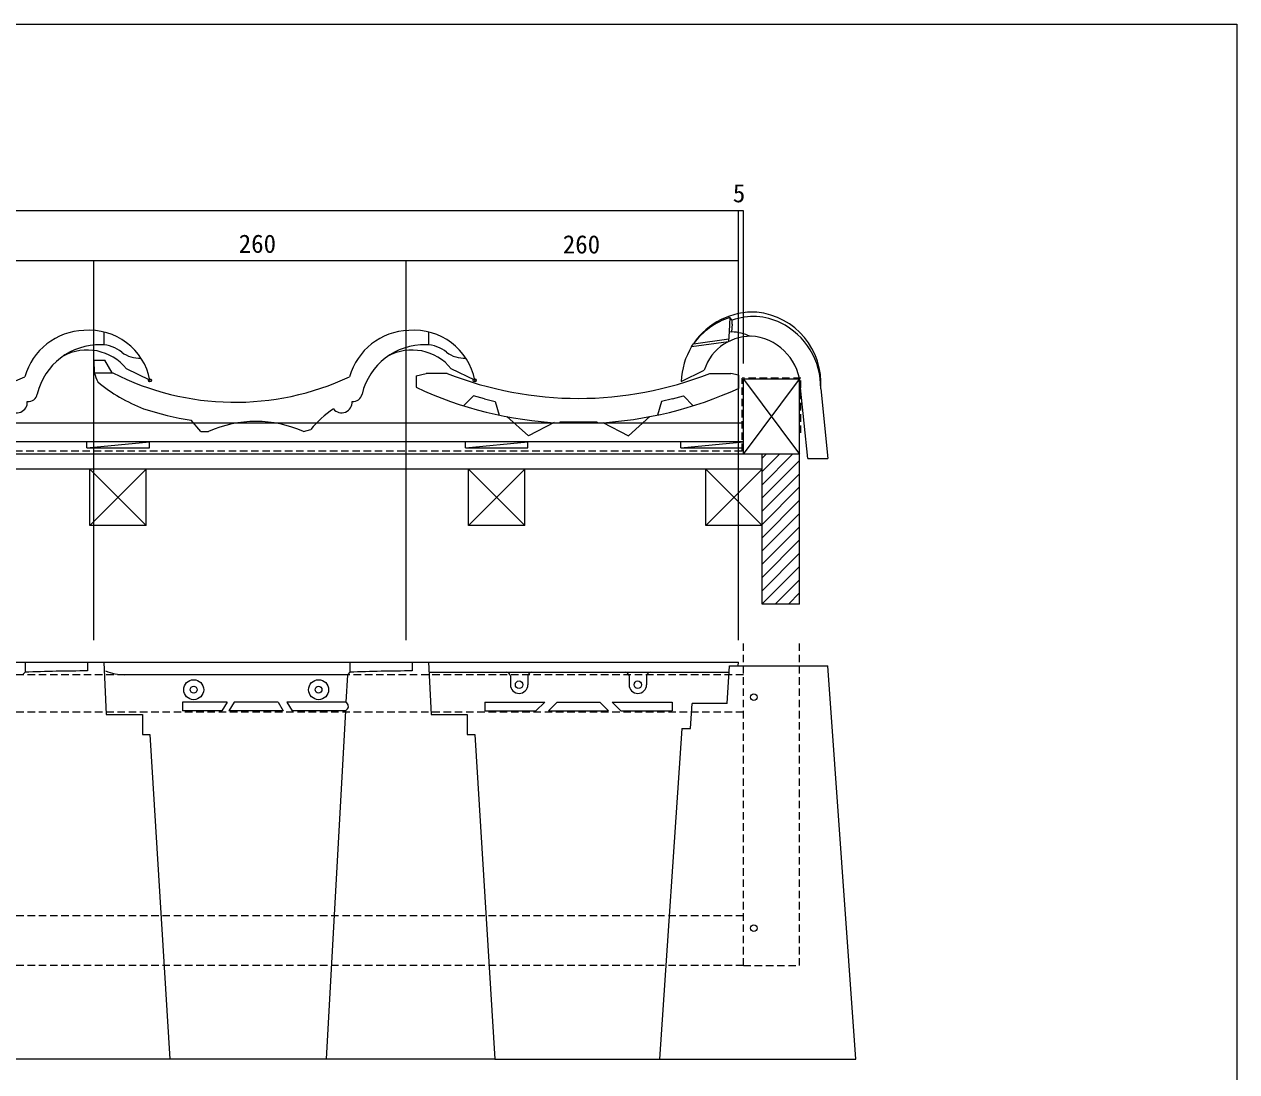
# Model space of a CAD drawing. Units: millimetres, scale not verified. Extents: x -7035 to 2796, y -3458 to 1902.
# Drawn here: x -1852 to -881, y -947 to -108 of the extents above; entities that cross this region are included whole.
import ezdxf
from ezdxf.enums import TextEntityAlignment as Align

# ---------------------------------------------------------------- set-up
doc = ezdxf.new("R2010")
doc.units = ezdxf.units.MM
doc.header["$LTSCALE"] = 5
doc.header["$PDMODE"] = 32
doc.header["$PDSIZE"] = 2.5
doc.linetypes.add('DASHED1', pattern=[1.8, 1.2, -0.6])
doc.layers.add('0-0', color=7, linetype='Continuous', lineweight=18)
doc.styles.add('ＭＳ ゴシック', font='')
doc.styles.get('ＭＳ ゴシック').set_extended_font_data('MS Gothic')

msp = doc.modelspace()

# ---------------------------------------------------------------- linework, layer by layer
at = {"layer": '0-0'}
for p, q in [((-1276.345, -257.047), (-2580.345, -257.047)), ((-1280.345, -600.851), (-1280.345, -257.047)), ((-1276.345, -379.329), (-1276.345, -257.047)), ((-1280.345, -297.047), (-2576.356, -297.047)), ((-1796.356, -600.851), (-1796.356, -297.047)), ((-1546.356, -600.851), (-1546.356, -297.047)), ((-1231.345, -392.047), (-1276.345, -392.047)), ((-1276.345, -452.047), (-1276.345, -392.047)), ((-1276.345, -452.047), (-1231.345, -392.047)), ((-1276.345, -392.047), (-1231.345, -452.047)), ((-1231.345, -452.047), (-1231.345, -392.047)), ((-1276.345, -427.047), (-2580.345, -427.047)), ((-1276.345, -442.047), (-2580.345, -442.047)), ((-1801.845, -447.047), (-1801.845, -442.047)), ((-1801.845, -447.047), (-1751.845, -442.047)), ((-1751.845, -447.047), (-1751.845, -442.047)), ((-1498.845, -447.047), (-1498.845, -442.047)), ((-1498.845, -447.047), (-1448.845, -442.047)), ((-1448.845, -447.047), (-1448.845, -442.047)), ((-1326.345, -447.047), (-1276.345, -442.047)), ((-1326.345, -447.047), (-1326.345, -442.047)), ((-1231.345, -452.047), (-2625.345, -452.047)), ((-1801.845, -447.047), (-1751.845, -447.047)), ((-1498.845, -447.047), (-1448.845, -447.047)), ((-1326.345, -447.047), (-1276.345, -447.047)), ((-1261.345, -572.047), (-1261.345, -452.047)), ((-1261.345, -476.457), (-1236.936, -452.047)), ((-1261.345, -465.85), (-1247.542, -452.047)), ((-1261.345, -455.244), (-1258.149, -452.047)), ((-1261.345, -476.457), (-1236.936, -452.047)), ((-1261.345, -465.85), (-1247.542, -452.047)), ((-1261.345, -455.244), (-1258.149, -452.047)), ((-1261.345, -476.457), (-1236.936, -452.047)), ((-1261.345, -465.85), (-1247.542, -452.047)), ((-1261.345, -455.244), (-1258.149, -452.047)), ((-1261.345, -476.457), (-1236.936, -452.047)), ((-1261.345, -465.85), (-1247.542, -452.047)), ((-1261.345, -455.244), (-1258.149, -452.047)), ((-1231.345, -572.047), (-1231.345, -452.047)), ((-1261.345, -464.047), (-2595.345, -464.047)), ((-1799.345, -509.047), (-1799.345, -464.047)), ((-1754.345, -509.047), (-1799.345, -464.047)), ((-1799.345, -509.047), (-1754.345, -464.047)), ((-1754.345, -509.047), (-1754.345, -464.047)), ((-1496.345, -509.047), (-1496.345, -464.047)), ((-1451.345, -509.047), (-1496.345, -464.047)), ((-1496.345, -509.047), (-1451.345, -464.047)), ((-1451.345, -509.047), (-1451.345, -464.047)), ((-1306.345, -509.047), (-1261.345, -464.047)), ((-1306.345, -464.047), (-1261.345, -509.047)), ((-1306.345, -509.047), (-1306.345, -464.047)), ((-1261.345, -487.064), (-1231.345, -457.064)), ((-1261.345, -487.064), (-1231.345, -457.064)), ((-1261.345, -487.064), (-1231.345, -457.064)), ((-1261.345, -487.064), (-1231.345, -457.064)), ((-1261.345, -497.67), (-1231.345, -467.67)), ((-1261.345, -497.67), (-1231.345, -467.67)), ((-1261.345, -497.67), (-1231.345, -467.67)), ((-1261.345, -497.67), (-1231.345, -467.67)), ((-1261.345, -508.277), (-1231.345, -478.277)), ((-1261.345, -508.277), (-1231.345, -478.277)), ((-1261.345, -508.277), (-1231.345, -478.277)), ((-1261.345, -508.277), (-1231.345, -478.277)), ((-1261.345, -518.883), (-1231.345, -488.883)), ((-1261.345, -518.883), (-1231.345, -488.883)), ((-1261.345, -518.883), (-1231.345, -488.883)), ((-1261.345, -518.883), (-1231.345, -488.883)), ((-1261.345, -529.49), (-1231.345, -499.49)), ((-1261.345, -529.49), (-1231.345, -499.49)), ((-1261.345, -529.49), (-1231.345, -499.49)), ((-1261.345, -529.49), (-1231.345, -499.49)), ((-1754.345, -509.047), (-1799.345, -509.047)), ((-1451.345, -509.047), (-1496.345, -509.047)), ((-1261.345, -509.047), (-1306.345, -509.047)), ((-1261.345, -540.097), (-1231.345, -510.097)), ((-1261.345, -540.097), (-1231.345, -510.097)), ((-1261.345, -540.097), (-1231.345, -510.097)), ((-1261.345, -540.097), (-1231.345, -510.097)), ((-1261.345, -550.703), (-1231.345, -520.703)), ((-1261.345, -550.703), (-1231.345, -520.703)), ((-1261.345, -550.703), (-1231.345, -520.703)), ((-1261.345, -550.703), (-1231.345, -520.703)), ((-1261.345, -561.31), (-1231.345, -531.31)), ((-1261.345, -561.31), (-1231.345, -531.31)), ((-1261.345, -561.31), (-1231.345, -531.31)), ((-1261.345, -561.31), (-1231.345, -531.31)), ((-1261.345, -571.916), (-1231.345, -541.916)), ((-1261.345, -571.916), (-1231.345, -541.916)), ((-1261.345, -571.916), (-1231.345, -541.916)), ((-1261.345, -571.916), (-1231.345, -541.916)), ((-1250.87, -572.047), (-1231.345, -552.523)), ((-1250.87, -572.047), (-1231.345, -552.523)), ((-1250.87, -572.047), (-1231.345, -552.523)), ((-1250.87, -572.047), (-1231.345, -552.523)), ((-1231.345, -572.047), (-1261.345, -572.047)), ((-1240.263, -572.047), (-1231.345, -563.13)), ((-1240.263, -572.047), (-1231.345, -563.13)), ((-1240.263, -572.047), (-1231.345, -563.13)), ((-1240.263, -572.047), (-1231.345, -563.13))]:
    msp.add_line(p, q, dxfattribs=at)
at = {"layer": '0-0', "color": 3}
for p, q in [((-1287.138, -342.544), (-1287.732, -353.871)), ((-1285.407, -347.843), (-1285.729, -353.976)), ((-1788.356, -354.101), (-1788.356, -364.536)), ((-1528.356, -354.101), (-1528.356, -364.536)), ((-1287.732, -353.871), (-1288.148, -361.804)), ((-1287.732, -353.871), (-1285.729, -353.976)), ((-1317.737, -365.816), (-1288.148, -361.804)), ((-1317.737, -365.816), (-1316.277, -363.542)), ((-1316.277, -363.542), (-1288.038, -359.713)), ((-1796.356, -376.77), (-1787.348, -376.77)), ((-1796.356, -376.77), (-1795.914, -386.896)), ((-1781.602, -386.896), (-1787.348, -376.77)), ((-1795.914, -386.896), (-1781.163, -386.896)), ((-1751.356, -392.85), (-1770.124, -383.597)), ((-1538.356, -389.344), (-1530.356, -387.344)), ((-1513.405, -387.344), (-1530.356, -387.344)), ((-1491.356, -392.85), (-1510.124, -383.597)), ((-1326.109, -393.733), (-1307.714, -384.684)), ((-1303.308, -387.344), (-1286.356, -387.344)), ((-1280.345, -388.846), (-1286.356, -387.344)), ((-1538.356, -389.344), (-1538.356, -398.344)), ((-1280.345, -388.846), (-1280.345, -399.269)), ((-1492.4, -405.363), (-1500.318, -413.192)), ((-1483.681, -407.595), (-1492.4, -405.363)), ((-1483.681, -407.595), (-1474.962, -409.827)), ((-1333.032, -407.595), (-1341.751, -409.827)), ((-1224.87, -455.545), (-1230.623, -398.737)), ((-1214.41, -399.587), (-1208.795, -455.386)), ((-1474.962, -409.827), (-1471.717, -420.709)), ((-1341.751, -409.827), (-1344.996, -420.709)), ((-1710.507, -433.814), (-1718.462, -424.723)), ((-1465.624, -421.935), (-1448.356, -437.344)), ((-1427.793, -426.725), (-1448.356, -437.344)), ((-1393.356, -426.344), (-1423.356, -426.344)), ((-1423.356, -426.344), (-1423.356, -426.976)), ((-1393.356, -426.344), (-1393.356, -426.976)), ((-1388.92, -426.725), (-1368.356, -437.344)), ((-1351.089, -421.935), (-1368.356, -437.344)), ((-1710.507, -433.814), (-1704.507, -433.814)), ((-1628.507, -433.814), (-1622.698, -432.314)), ((-1224.87, -455.545), (-1208.795, -455.386)), ((-2048.356, -618.587), (-1788.356, -618.587)), ((-1851.356, -618.587), (-1851.356, -626.587)), ((-1801.356, -618.587), (-1801.356, -625.587)), ((-1788.356, -618.587), (-1786.356, -660.587)), ((-1788.356, -618.587), (-1528.356, -618.587)), ((-1591.356, -618.587), (-1591.356, -626.587)), ((-1541.356, -618.587), (-1541.356, -625.587)), ((-1528.356, -618.587), (-1526.356, -660.587)), ((-1528.356, -618.587), (-1280.345, -618.587)), ((-1280.513, -621.587), (-1280.345, -618.587)), ((-1851.356, -626.587), (-1853.356, -628.587)), ((-1593.356, -628.587), (-1771.908, -628.587)), ((-1593.356, -628.587), (-1594.57, -650.587)), ((-1591.356, -626.587), (-1593.356, -628.587)), ((-1527.975, -626.587), (-1287.699, -626.587)), ((-1462.856, -629.587), (-1462.856, -636.587)), ((-1448.856, -629.587), (-1448.856, -636.587)), ((-1367.856, -629.587), (-1367.856, -636.587)), ((-1353.856, -629.587), (-1353.856, -636.587)), ((-1289.372, -651.587), (-1287.366, -621.612)), ((-1287.366, -621.587), (-1208.795, -621.587)), ((-1725.356, -650.587), (-1725.356, -657.587)), ((-1689.59, -650.587), (-1725.356, -650.587)), ((-1683.923, -650.587), (-1688.123, -657.587)), ((-1644.59, -657.587), (-1688.123, -657.587)), ((-1648.79, -650.587), (-1683.923, -650.587)), ((-1648.79, -650.587), (-1644.59, -657.587)), ((-1641.793, -650.587), (-1637.593, -657.587)), ((-1594.57, -650.587), (-1641.793, -650.587)), ((-1594.956, -657.587), (-1637.593, -657.587)), ((-1594.956, -657.587), (-1610.345, -936.587)), ((-1594.956, -657.587), (-1593.199, -655.868)), ((-1594.57, -650.587), (-1593.01, -652.492)), ((-1483.356, -650.587), (-1435.356, -650.587)), ((-1483.356, -650.587), (-1483.356, -657.587)), ((-1483.356, -657.587), (-1442.356, -657.587)), ((-1442.356, -657.587), (-1435.356, -650.587)), ((-1432.356, -657.587), (-1425.356, -650.587)), ((-1425.356, -650.587), (-1391.356, -650.587)), ((-1374.356, -657.587), (-1333.356, -657.587)), ((-1289.372, -651.587), (-1317.372, -651.587)), ((-1786.356, -660.587), (-1757.356, -660.587)), ((-1526.356, -660.587), (-1497.356, -660.587)), ((-1751.356, -676.587), (-1735.345, -936.587)), ((-1491.356, -676.587), (-1475.345, -936.587)), ((-1325.61, -671.587), (-1343.345, -936.587)), ((-1735.345, -936.587), (-1995.345, -936.587)), ((-1475.345, -936.587), (-1735.345, -936.587)), ((-1475.345, -936.587), (-1335.856, -936.587)), ((-1337.856, -936.587), (-1321.356, -936.587))]:
    msp.add_line(p, q, dxfattribs=at)
at = {"layer": '0-0', "color": 5, "linetype": 'DASHED1'}
for p, q in [((-1277.345, -449.547), (-1277.345, -391.047)), ((-1230.345, -391.047), (-1277.345, -391.047)), ((-1230.345, -434.978), (-1230.345, -391.047)), ((-1277.345, -449.547), (-2579.345, -449.547))]:
    msp.add_line(p, q, dxfattribs=at)
at = {"layer": '0-0', "color": 5}
msp.add_line((-1393.356, -426.344), (-1393.356, -426.976), dxfattribs=at)
at = {"layer": '0-0', "linetype": 'DASHED1'}
for p, q in [((-1276.345, -861.587), (-1276.345, -600.851)), ((-1231.345, -861.587), (-1231.345, -600.851)), ((-1276.345, -628.587), (-2580.345, -628.587)), ((-1276.345, -658.587), (-2580.345, -658.587)), ((-1276.345, -821.587), (-2580.345, -821.587)), ((-1276.345, -861.587), (-2580.345, -861.587)), ((-1276.345, -861.587), (-1231.345, -861.587))]:
    msp.add_line(p, q, dxfattribs=at)
at = {"layer": '0-0', "color": 4}
msp.add_lwpolyline([(-2831.408, -107.7), (-881.407, -107.7), (-881.407, -1437.7)], dxfattribs=at)
at = {"layer": '0-0', "color": 3}
for points in [[(-1285.407, -347.843), (-1285.247, -344.789), (-1287.138, -342.544)], [(-1333.032, -407.595), (-1324.313, -405.363), (-1316.395, -413.192)], [(-1343.345, -936.587), (-1186.345, -936.587), (-1208.795, -621.587)], [(-1689.59, -650.587), (-1693.79, -657.587), (-1725.356, -657.587)], [(-1432.356, -657.587), (-1384.356, -657.587), (-1391.356, -650.587)], [(-1374.356, -657.587), (-1381.356, -650.587), (-1333.356, -650.587), (-1333.356, -657.587)], [(-1325.61, -671.587), (-1318.71, -671.587), (-1317.372, -651.587)], [(-1757.356, -660.587), (-1757.356, -676.587), (-1751.356, -676.587)], [(-1497.356, -660.587), (-1497.356, -676.587), (-1491.356, -676.587)]]:
    msp.add_lwpolyline(points, dxfattribs=at)
for centre, radius in [((-1716.356, -640.587), 8), ((-1716.356, -640.587), 2.7), ((-1616.356, -640.587), 8), ((-1616.356, -640.587), 2.7), ((-1455.856, -636.587), 3), ((-1360.856, -636.587), 3), ((-1268.011, -646.587), 2.7), ((-1268.011, -831.587), 2.7)]:
    msp.add_circle(centre, radius, dxfattribs=at)
for centre, radius, start, end in [((-1268.538, -395.785), 57.607, 87, 145.96475), ((-1271.498, -395.2), 57.256, 355.60579, 84.01076), ((-1268.699, -398.85), 59.248, 108.13336, 143.42079), ((-1268.275, -390.756), 49, 63.73384, 110.26616), ((-1272.143, -398.595), 57.742, 359.01535, 63.73386), ((-1802.649, -403.641), 50.73, 91.73757, 164.36239), ((-1799.855, -402.121), 49.377, 10.82212, 95.03326), ((-1542.649, -403.641), 50.73, 91.73757, 164.36239), ((-1539.855, -402.121), 49.377, 10.82212, 95.03326), ((-1270.512, -396.693), 39.093, 84.17995, 162.10985), ((-1289.183, -400.255), 46.407, 66.79599, 85.7312), ((-1273.191, -399.863), 42.583, 1.51434, 81.02487), ((-1791.883, -415.442), 50.968, 88.2729, 166.81158), ((-1801.537, -408.99), 40.393, 38.95035, 118.65042), ((-1789.838, -389.064), 24.572, 49.55434, 91.187), ((-1531.883, -415.442), 50.968, 88.2729, 166.81158), ((-1541.537, -408.99), 40.393, 38.95035, 118.65042), ((-1529.838, -389.064), 24.572, 49.55434, 91.187), ((-1268.538, -395.785), 57.607, 148.65288, 177.95895), ((-1759.585, -351.206), 23.914, 233.23772, 272.52846), ((-1499.585, -351.206), 23.914, 233.23772, 272.52846), ((-1943.193, -194.551), 215.858, 243.00841, 295.13652), ((-1755.118, -375.158), 42.452, 196.0524, 206.57596), ((-1683.193, -194.551), 215.858, 243.00841, 295.13652), ((-1408.356, -121.464), 285.879, 248.44112, 291.5589), ((-1710.051, -294.254), 129.898, 230.26667, 249.09224), ((-1848.782, -402.447), 7.402, 264.37808, 349.36069), ((-1588.782, -402.447), 7.402, 264.37808, 349.36069), ((-1408.356, -121.464), 305.879, 244.84908, 267.18915), ((-1408.356, -121.464), 305.879, 272.81087, 294.74003), ((-1857.981, -410.379), 8.493, 219.78854, 3.81538), ((-1683.193, -194.551), 232.858, 251.67452, 261.28849), ((-1563.286, -479.536), 75.893, 122.89857, 141.52138), ((-1597.981, -410.379), 8.493, 219.78854, 3.81538), ((-1666.507, -520.064), 94.25, 66.22276, 113.77724), ((-1795.167, -2185.441), 1559.865, 90.22736, 92.06436), ((-1771.633, -587.526), 41.062, 247.95921, 270.38324), ((-1535.167, -2185.441), 1559.865, 90.22736, 92.06436), ((-1466.156, -629.888), 3.314, 5.20255, 84.79851), ((-1445.508, -629.935), 3.366, 95.93625, 174.06152), ((-1371.204, -629.935), 3.366, 5.93848, 84.06372), ((-1350.556, -629.888), 3.314, 95.20148, 174.79744), ((-1455.856, -636.587), 7, 180, 0), ((-1360.856, -636.587), 7, 180, 0), ((-1594.959, -654.076), 2.511, 314.49667, 39.11534)]:
    msp.add_arc(centre, radius, start, end, dxfattribs=at)
at = {"layer": '0-0', "color": 5}
msp.add_arc((-1371.204, -629.935), 3.366, 5.93846, 84.06374, dxfattribs=at)
at = {"layer": '0-0'}
for p in [(-1751.356, -392.85), (-1491.356, -392.85)]:
    msp.add_point(p, dxfattribs=at)

# ---------------------------------------------------------------- texts
at = {"layer": '0-0', "style": 'ＭＳ ゴシック'}
for s, p in [('5', (-1284.786, -254.682)), ('260', (-1680.327, -295.173)), ('260', (-1420.912, -295.677))]:
    msp.add_text(s, height=14.66, dxfattribs=at).set_placement(p, align=Align.BOTTOM_LEFT)

doc.saveas('drawing.dxf')
